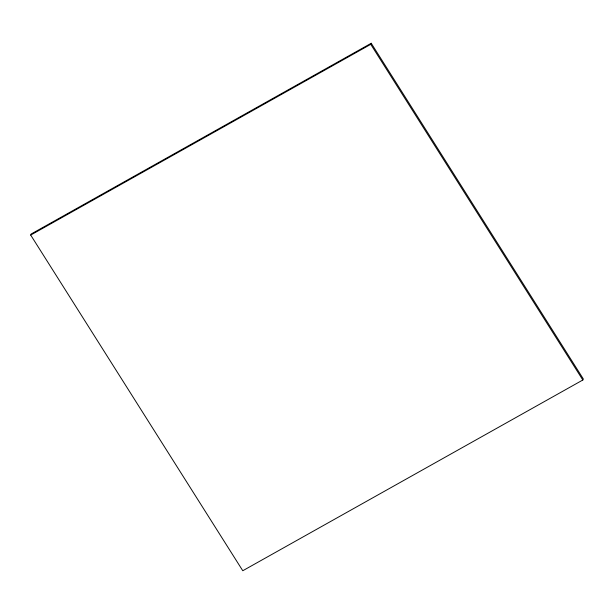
<?xml version="1.0" encoding="UTF-8"?>
<svg xmlns="http://www.w3.org/2000/svg" width="614" height="614" viewBox="0 0 614 614"><rect width="100%" height="100%" fill="white"/><g stroke="black" fill="none" stroke-linecap="round" stroke-linejoin="round"><path stroke-width="0.92" d="M30.7 235.07L31.176 233.995L371.224 43.264L583.3 378.93L582.824 380.005L242.776 570.736L30.7 235.07L370.749 44.346L371.224 43.264M370.749 44.346L582.824 380.005"/></g></svg>
